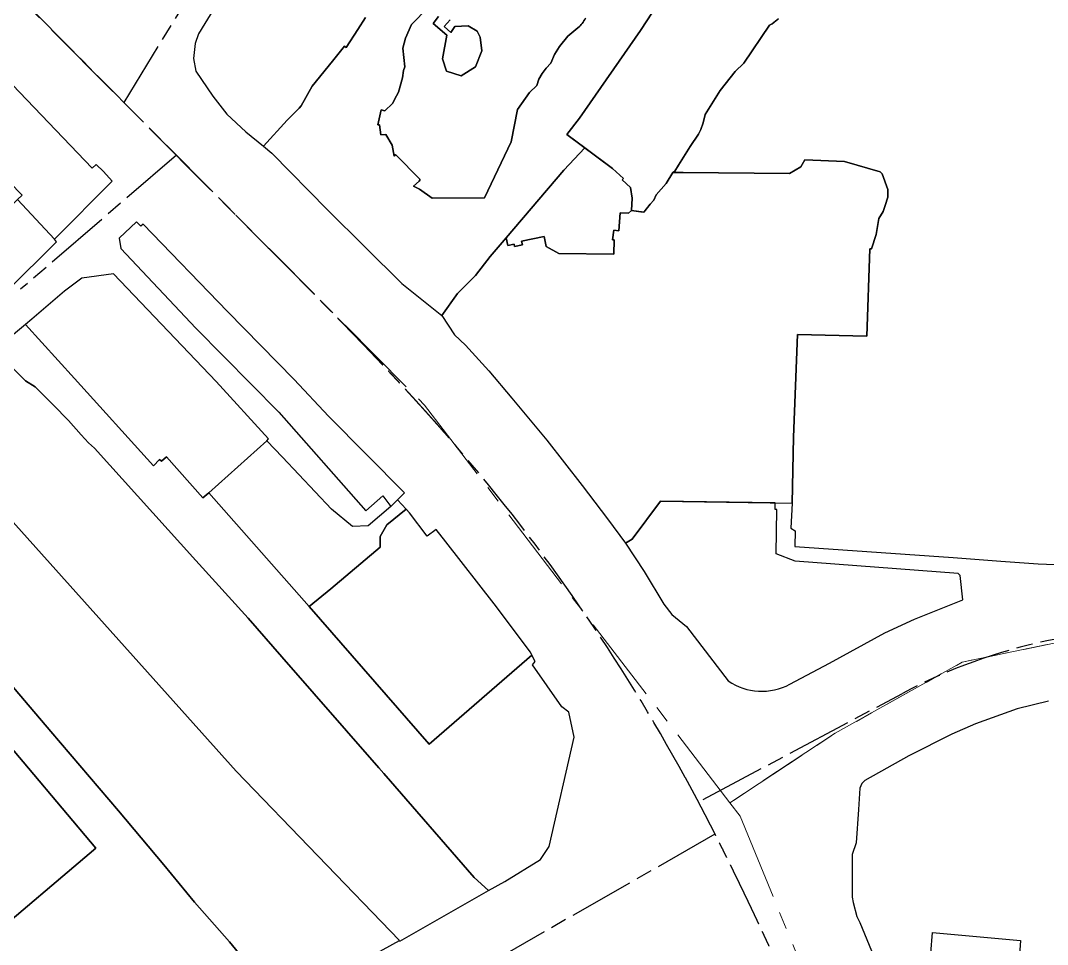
# Model space of a CAD drawing. Header units: millimetres. Extents: x 125232 to 134072, y 142885 to 152835.
# Drawn here: x 127612.3 to 127988.4, y 146725.4 to 147063.9 of the extents above; entities that cross this region are included whole.
import ezdxf

# ---------------------------------------------------------------- set-up
doc = ezdxf.new("R2010")
doc.units = ezdxf.units.MM
doc.linetypes.add('ACAD_ISO08W100', pattern=[36, 24, -3, 6, -3])
doc.linetypes.add('CENTER', pattern=[50.8, 31.75, -6.35, 6.35, -6.35])
for name, color, linetype in [('commerce', 10, 'Continuous'), ('commerce and residence', 32, 'Continuous'), ('green & plaza', 80, 'Continuous'), ('research & university', 30, 'Continuous'), ('residence', 2, 'Continuous'), ('residence-bad', 41, 'Continuous'), ('villadom', 51, 'Continuous'), ('water', 4, 'Continuous'), ('老城北中心线', 7, 'ACAD_ISO08W100')]:
    doc.layers.add(name, color=color, linetype=linetype)
doc.layers.add('historical site', color=232, linetype='Continuous', lineweight=0)
doc.layers.add('super block', color=6, linetype='CENTER', lineweight=0)

msp = doc.modelspace()

# ---------------------------------------------------------------- linework, layer by layer
at = {"layer": 'commerce'}
msp.add_lwpolyline([(127596.09, 146812.59), (127587.08, 146822.24), (127586.53, 146822.84), (127576.51, 146815.45), (127575.18, 146816.45), (127537.7, 146788.84), (127598.67, 146725.74), (127639.94, 146760.68), (127615.24, 146789.98)], close=True, dxfattribs=at)
at = {"layer": 'commerce and residence'}
for points in [[(127606.73, 147043.19), (127589.55, 147025.71), (127589.71, 147023.55), (127612.87, 146999.88), (127611.24, 146998.31), (127624.8, 146983.83), (127645.84, 147005.01), (127642.71, 147008.54), (127639.99, 147011.16), (127638.58, 147009.85)], [(127688.16, 146957.3), (127657.19, 146989.29), (127656.37, 146988.55), (127654.78, 146990.18), (127648.43, 146984.14), (127649.03, 146980.38), (127676.54, 146951.22), (127706.95, 146920.44), (127738.72, 146884.31), (127744.96, 146889.71), (127747.95, 146885.89), (127752.88, 146890.82), (127725.09, 146919), (127712.51, 146932.41)]]:
    msp.add_lwpolyline(points, close=True, dxfattribs=at)
at = {"layer": 'green & plaza'}
for points in [[(127738.7, 147064.97), (127735.82, 147060.56), (127731.54, 147054), (127730.96, 147054.47), (127726.52, 147048.95), (127719.16, 147039.8), (127715.03, 147032.68), (127714.37, 147031.78), (127709.96, 147027.38), (127701.3, 147017.86), (127704.36, 147015.27), (127724.7, 146994.56), (127738.55, 146980.89), (127751.93, 146967.53), (127766.54, 146955.82), (127772.3, 146963.86), (127778.88, 146970.45), (127784.33, 146977.47), (127790.15, 146984.3), (127811.32, 147009.1), (127818.98, 147017.21), (127812.42, 147022.15), (127817.01, 147028.09), (127839.33, 147060.24), (127845.78, 147070.1)], [(127765.4, 147065.34), (127763.37, 147062.84), (127768.37, 147058.5), (127766.83, 147049.87), (127768.35, 147045.36), (127773.7, 147043.65), (127778.94, 147046.97), (127781.29, 147052.73), (127780.69, 147057.82), (127779.51, 147060.01), (127776.29, 147061.89), (127771.34, 147061.65), (127769.87, 147059.53), (127767.49, 147061.7), (127769.63, 147064.14)], [(127610.28, 146935.76), (127614.09, 146931.88), (127617.69, 146929.72), (127624.31, 146923.09), (127629.87, 146917.34), (127634.5, 146912.09), (127637.23, 146909.18), (127639.35, 146907.22), (127676.49, 146866.05), (127695.67, 146844.92), (127707.95, 146830.74), (127743.51, 146790.14), (127745.3, 146788.08), (127778.39, 146750), (127783.68, 146745.16), (127789.65, 146748.48), (127802.72, 146756.48), (127805.96, 146761.24), (127815.02, 146801.39), (127813.14, 146810.51), (127810.55, 146812.41), (127799.75, 146827.86), (127800.73, 146829.04), (127799.61, 146831.33), (127761.95, 146798.83), (127718.04, 146849.18), (127681.23, 146890.83), (127679.13, 146888.98), (127665.71, 146904), (127663.91, 146902.51), (127663.21, 146903.03), (127661.02, 146900.76), (127632.03, 146932.71), (127614.14, 146952.58), (127603.73, 146943.96)], [(127988.72, 146814.5), (127977.29, 146811.72), (127962.01, 146806.25), (127953.32, 146802.41), (127937.64, 146794.48), (127921.51, 146785.45), (127920.38, 146784.42), (127919.7, 146782.67), (127919.18, 146774.87), (127918.34, 146762.67), (127916.83, 146758.31), (127916.92, 146742.74), (127917.23, 146740.81), (127918.58, 146735.6), (127919.64, 146733.51), (127937.85, 146689.23)], [(127945.02, 146714.66), (127946.33, 146729.85), (127978.55, 146726.9), (127975.58, 146685.11)]]:
    msp.add_lwpolyline(points, dxfattribs=at)
msp.add_lwpolyline([(127819.17, 147064.71, -0.102726), (127816.43, 147061.23), (127812.75, 147058.13), (127809.68, 147054.42), (127807.9, 147051.42), (127806.53, 147048.22), (127804.78, 147046.48), (127803.31, 147044.5), (127802.16, 147042.35), (127801.33, 147040.06), (127798.68, 147037.49), (127794.33, 147031.32), (127791.95, 147019.43), (127782.21, 146998.92), (127763.07, 146998.78), (127758.46, 147002.1), (127756.17, 147003.18), (127758.32, 147005.07), (127758.64, 147005.59), (127749.68, 147014.75), (127749.09, 147014.16), (127748.41, 147018.25), (127746.15, 147022.12), (127744.22, 147022.05), (127743.76, 147025.64), (127743.11, 147025.68), (127744.38, 147031.19), (127745.7, 147030.85), (127748.55, 147033.45), (127750, 147036.29), (127750.67, 147037.61), (127752.14, 147042.91), (127752.62, 147045.52), (127753.03, 147046.87), (127752.27, 147053.78), (127753.26, 147057.37), (127755.43, 147062.42), (127761.54, 147068.62)], format="xyb", dxfattribs=at)
for points in [[(127956.43, 146860.63), (127955.67, 146861.25), (127896.05, 146865.85), (127889.07, 146868.56), (127889.22, 146884.74), (127888.63, 146884.74), (127888.7, 146887.15), (127846.71, 146887.84), (127836.34, 146873.87), (127833.84, 146872.39), (127840.68, 146862.04), (127847.86, 146850.08), (127850.8, 146846.25), (127856.18, 146841.87), (127871.48, 146821.94, 0.278303), (127894.08, 146820.74), (127908.61, 146828.49), (127928.83, 146839.53), (127939.74, 146844.57), (127957.35, 146851.64)], [(127676.05, 146740.96), (127664.82, 146754.64), (127648.16, 146774.42), (127623.41, 146803.46), (127604.04, 146826.19), (127598.8, 146831.89), (127586.53, 146822.84), (127587.08, 146822.24), (127596.09, 146812.59), (127615.24, 146789.98), (127639.94, 146760.68), (127598.67, 146725.74), (127643.05, 146679.81, 0.339253), (127661.1, 146677.11), (127706.16, 146702.07), (127699.26, 146713.62), (127688.81, 146726.37)]]:
    msp.add_lwpolyline(points, format="xyb", close=True, dxfattribs=at)
at = {"layer": 'historical site'}
msp.add_lwpolyline([(127978.55, 146726.9), (127946.33, 146729.85), (127945.02, 146714.66), (127942.98, 146691.34), (127943.97, 146691.25), (127943.71, 146687.97), (127975.58, 146685.11)], close=True, dxfattribs=at)
at = {"layer": 'research & university'}
msp.add_lwpolyline([(127889.92, 147064.52), (127887.62, 147062.67), (127886.6, 147062.21), (127877.14, 147048.28), (127873.97, 147045.23), (127868.51, 147038.28), (127863.04, 147029.46), (127862.28, 147026.37), (127861.41, 147024), (127860.6, 147022.23), (127857.56, 147017.69), (127853.21, 147010.95), (127851.9, 147008.66), (127851.18, 147008.19), (127851.17, 147008.17), (127855.01, 147008.22), (127893.89, 147007.83), (127898.01, 147010.3), (127899.54, 147012.85), (127914.1, 147012.26), (127927.13, 147008.4), (127927.9, 147007.77), (127929.89, 147002), (127929.92, 146999.18), (127928.98, 146996.13), (127928.16, 146993.96), (127926.62, 146991.31), (127925.65, 146985.53), (127923.95, 146980.25), (127923.28, 146980.27), (127922.25, 146948.27), (127896.81, 146948.92), (127895.37, 146911.29), (127894.9, 146887.05), (127894.43, 146877.92), (127896.01, 146876.95), (127895.93, 146871.19), (127953.89, 146867.16), (127971.26, 146865.88), (127984.94, 146864.82), (128000, 146864.29)], dxfattribs=at)
at = {"layer": 'residence'}
msp.add_lwpolyline([(127739.51, 147160.25), (127677.54, 147059.03), (127676.21, 147055.43), (127675.68, 147049.96), (127676.46, 147045.27), (127682.77, 147036.15), (127687.89, 147029.57), (127694.83, 147023.13), (127701.3, 147017.86), (127709.96, 147027.38), (127714.37, 147031.78), (127715.03, 147032.68), (127719.16, 147039.8), (127726.52, 147048.95), (127730.96, 147054.47), (127731.54, 147054), (127735.82, 147060.56), (127738.7, 147064.97)], dxfattribs=at)
for points in [[(127896.81, 146948.92), (127922.25, 146948.27), (127923.28, 146980.27), (127923.95, 146980.25), (127925.65, 146985.53), (127926.62, 146991.31), (127928.16, 146993.96), (127928.98, 146996.13), (127929.92, 146999.18), (127929.89, 147002), (127927.9, 147007.77), (127927.13, 147008.4), (127914.1, 147012.26), (127899.54, 147012.85), (127898.01, 147010.3), (127893.89, 147007.83), (127855.01, 147008.22), (127851.17, 147008.17), (127848.77, 147004.23), (127845.05, 147000), (127844.18, 146998.13), (127842.93, 146996.6), (127842.93, 146996.6), (127840.52, 146993.65), (127836.04, 146994.32), (127834.9, 146993.26), (127831.91, 146993.47), (127831.39, 146986.83), (127829.59, 146987.04), (127829.08, 146983.56), (127829.71, 146983.5), (127829.55, 146978.29), (127809.5, 146978.51), (127804.79, 146981.04), (127804.03, 146984.72), (127795.81, 146983.04), (127796.09, 146981.65), (127793.27, 146981.1), (127793.1, 146981.94), (127790.81, 146981.47), (127790.15, 146984.3), (127784.33, 146977.47), (127778.88, 146970.45), (127772.3, 146963.86), (127766.54, 146955.82), (127771.26, 146948.78), (127775.21, 146944.92), (127783.76, 146935.52), (127792.27, 146925.49), (127805.06, 146910.11), (127818.03, 146893.51), (127827.21, 146881.33), (127833.84, 146872.39), (127836.34, 146873.87), (127846.71, 146887.84), (127894.9, 146887.05), (127895.37, 146911.29)], [(127625.52, 146982.83), (127624.8, 146983.83), (127611.24, 146998.31), (127607.09, 146994.31), (127595.63, 146982.21), (127590.61, 146987.22), (127587.85, 146986.78), (127578.88, 146982.63), (127602.32, 146960.21), (127607.36, 146964.83)], [(127646.34, 146971.08), (127634.74, 146969.49), (127628.4, 146964.73), (127616.43, 146954.48), (127614.14, 146952.58), (127632.03, 146932.71), (127661.02, 146900.76), (127663.21, 146903.03), (127663.91, 146902.51), (127665.71, 146904), (127679.13, 146888.98), (127681.23, 146890.83), (127702.47, 146909.91), (127703.09, 146910.65), (127683.94, 146931.67)], [(127726.23, 146884.9), (127708.27, 146903.91), (127702.47, 146909.91), (127681.23, 146890.83), (127718.04, 146849.18), (127725.98, 146855.73), (127743.98, 146870.99), (127744.06, 146874.88), (127746.49, 146879.17), (127753.52, 146884.85), (127750.35, 146888.29), (127747.95, 146885.89), (127739.62, 146878.73), (127733.83, 146878.55)], [(127785.77, 146850.22), (127768.09, 146872.93), (127764.55, 146877.43), (127761.27, 146875.02), (127754.76, 146883.51), (127753.52, 146884.85), (127746.49, 146879.17), (127744.06, 146874.88), (127743.98, 146870.99), (127725.98, 146855.73), (127718.04, 146849.18), (127761.95, 146798.83), (127799.61, 146831.33), (127799.03, 146832.51)]]:
    msp.add_lwpolyline(points, close=True, dxfattribs=at)
at = {"layer": 'residence-bad'}
msp.add_lwpolyline([(127836.04, 146994.32), (127836.31, 146998.85), (127835.71, 147002.67), (127832.65, 147005.51), (127833.09, 147005.95), (127829.08, 147009.62), (127818.98, 147017.21), (127811.32, 147009.1), (127790.15, 146984.3), (127790.81, 146981.47), (127793.1, 146981.94), (127793.27, 146981.1), (127796.09, 146981.65), (127795.81, 146983.04), (127804.03, 146984.72), (127804.79, 146981.04), (127809.5, 146978.51), (127829.55, 146978.29), (127829.71, 146983.5), (127829.08, 146983.56), (127829.59, 146987.04), (127831.39, 146986.83), (127831.91, 146993.47), (127834.9, 146993.26)], close=True, dxfattribs=at)
at = {"layer": 'super block'}
for points in [[(127301.57, 147384.77), (127760.2, 146923.03), (127872.08, 146777.32), (127910.69, 146802.81), (127957.2, 146828.85), (128010.79, 146839.94), (128163.66, 146831.45), (128417.03, 146810.94), (128838.24, 146776.83)], [(128731.66, 146392.27), (128828.24, 146736.39), (128838.24, 146776.83), (128417.03, 146810.94), (128163.66, 146831.45), (128010.79, 146839.94), (127957.2, 146828.85), (127910.69, 146802.81), (127872.08, 146777.32), (127875.85, 146772.41), (127992.97, 146486.3)]]:
    msp.add_lwpolyline(points, dxfattribs=at)
at = {"layer": 'villadom'}
msp.add_lwpolyline([(127845.78, 147070.1), (127839.33, 147060.24), (127817.01, 147028.09), (127812.42, 147022.15), (127829.08, 147009.62), (127833.09, 147005.95), (127832.65, 147005.51), (127835.71, 147002.67), (127836.31, 146998.85), (127836.04, 146994.32), (127840.31, 146993.68), (127840.65, 146993.8), (127842.93, 146996.6), (127842.93, 146996.6), (127844.18, 146998.13), (127845.05, 147000), (127848.77, 147004.23), (127851.17, 147008.17), (127851.18, 147008.19), (127851.9, 147008.66), (127853.21, 147010.95), (127857.56, 147017.69), (127860.6, 147022.23), (127861.41, 147024), (127862.28, 147026.37), (127863.04, 147029.46), (127868.51, 147038.28), (127873.97, 147045.23), (127877.14, 147048.28), (127886.6, 147062.21), (127887.62, 147062.67), (127889.67, 147064.32)], dxfattribs=at)
at = {"layer": 'water'}
msp.add_lwpolyline([(127761.54, 147068.62), (127755.43, 147062.42), (127753.26, 147057.37), (127752.27, 147053.78), (127753.03, 147046.87), (127752.62, 147045.52), (127752.14, 147042.91), (127750.67, 147037.61), (127750, 147036.29), (127748.55, 147033.45), (127745.7, 147030.85), (127744.38, 147031.19), (127743.11, 147025.68), (127743.76, 147025.64), (127744.22, 147022.05), (127746.15, 147022.12), (127748.41, 147018.25), (127749.09, 147014.16), (127749.68, 147014.75), (127758.64, 147005.59), (127758.32, 147005.07), (127756.17, 147003.18), (127758.46, 147002.1), (127763.07, 146998.78), (127782.21, 146998.92), (127791.95, 147019.43), (127794.33, 147031.32), (127798.68, 147037.49), (127801.33, 147040.06), (127802.16, 147042.35), (127803.31, 147044.5), (127804.78, 147046.48), (127806.53, 147048.22), (127807.9, 147051.42), (127809.68, 147054.42), (127812.75, 147058.13), (127816.43, 147061.23, 0.102726), (127819.17, 147064.71, 0.08299)], format="xyb", dxfattribs=at)
msp.add_lwpolyline([(127769.63, 147064.14), (127767.49, 147061.7), (127769.87, 147059.53), (127771.34, 147061.65), (127776.29, 147061.89), (127779.51, 147060.01), (127780.69, 147057.82), (127781.29, 147052.73), (127778.94, 147046.97), (127773.7, 147043.65), (127768.35, 147045.36), (127766.83, 147049.87), (127768.37, 147058.5), (127763.37, 147062.84), (127765.4, 147065.34)], dxfattribs=at)
for points in [[(127676.49, 146866.05), (127639.35, 146907.22), (127637.23, 146909.18), (127634.5, 146912.09), (127629.87, 146917.34), (127624.31, 146923.09), (127617.69, 146929.72), (127614.09, 146931.88), (127610.28, 146935.76), (127606.94, 146939.46), (127604.62, 146942.72), (127603.73, 146943.96), (127572.65, 146917.43), (127594.72, 146896.61), (127691.29, 146788.89), (127751.05, 146726.92), (127751.27, 146726.56), (127783.68, 146745.16), (127778.39, 146750), (127745.3, 146788.08), (127743.51, 146790.14), (127707.95, 146830.74), (127695.67, 146844.92)], [(127691.29, 146788.89), (127594.72, 146896.61), (127570.83, 146919.15), (127539.85, 146892.49), (127559.88, 146873.33), (127585.55, 146846.29), (127604.04, 146826.19), (127623.41, 146803.46), (127648.16, 146774.42), (127664.82, 146754.64), (127676.05, 146740.96), (127688.81, 146726.37), (127699.26, 146713.62), (127706.16, 146702.07), (127751.05, 146726.92)]]:
    msp.add_lwpolyline(points, close=True, dxfattribs=at)
at = {"layer": '老城北中心线', "linetype": 'ACAD_ISO08W100', "lineweight": 25}
for p, q in [((127158.58, 147529.18), (127703.05, 146980.63)), ((127650.21, 147033.87), (127734.71, 147171.93)), ((127669.4, 147014.53), (127612.35, 146965.43)), ((127862.36, 146778.52), (127935.28, 146817.39))]:
    msp.add_line(p, q, dxfattribs=at)
at = {"layer": '老城北中心线', "linetype": 'ACAD_ISO08W100', "lineweight": 25, "flags": 128}
for points in [[(127703.05, 146980.63), (127703.44, 146980.24, 0.000002), (127703.83, 146979.85, 0.000003), (127704.23, 146979.45, 0.000004), (127704.62, 146979.06, 0.000005), (127705.01, 146978.66, 0.000006), (127705.4, 146978.27, 0.000007), (127705.79, 146977.87, 0.000008), (127706.18, 146977.48, 0.000009), (127706.57, 146977.09, 0.00001), (127706.96, 146976.69, 0.000012), (127707.36, 146976.3, 0.000013), (127707.75, 146975.9, 0.000014), (127708.14, 146975.51, 0.000015), (127708.53, 146975.11, 0.000016), (127708.92, 146974.72, 0.000017), (127709.31, 146974.32, 0.000018), (127709.7, 146973.93, 0.000019), (127710.09, 146973.54, 0.00002), (127710.49, 146973.14, 0.000021), (127710.88, 146972.75, 0.000023), (127711.27, 146972.35, 0.000024), (127711.66, 146971.96, 0.000025), (127712.05, 146971.56, 0.000026), (127712.44, 146971.17, 0.000027), (127712.83, 146970.77, 0.000028), (127713.22, 146970.38, 0.000029), (127713.61, 146969.98, 0.00003), (127714, 146969.59, 0.000031), (127714.39, 146969.19, 0.000033), (127714.78, 146968.8, 0.000034), (127715.17, 146968.4, 0.000035), (127715.57, 146968.01, 0.000036), (127715.96, 146967.61, 0.000037), (127716.35, 146967.22, 0.000038), (127716.74, 146966.82, 0.000039), (127717.13, 146966.43, 0.00004), (127717.52, 146966.03, 0.000041), (127717.91, 146965.64, 0.000042), (127718.3, 146965.24, 0.000044), (127718.69, 146964.84, 0.000045), (127719.08, 146964.45, 0.000046), (127719.47, 146964.05, 0.000047), (127719.86, 146963.66, 0.000048), (127720.25, 146963.26, 0.000049), (127720.64, 146962.87, 0.00005), (127721.03, 146962.47, 0.000051), (127721.42, 146962.07, 0.000052), (127721.8, 146961.68, 0.000053), (127722.19, 146961.28, 0.000055), (127722.58, 146960.88, 0.000056), (127722.97, 146960.49, 0.000057), (127723.36, 146960.09, 0.000058), (127723.75, 146959.69, 0.000059), (127724.14, 146959.3, 0.00006), (127724.53, 146958.9, 0.000061), (127724.92, 146958.5, 0.000062), (127725.31, 146958.11, 0.000063), (127725.69, 146957.71, 0.000064), (127726.08, 146957.31, 0.000066), (127726.47, 146956.92, 0.000067), (127726.86, 146956.52, 0.000068), (127727.25, 146956.12, 0.000069), (127727.63, 146955.72, 0.00007), (127728.02, 146955.32, 0.000071), (127728.41, 146954.93, 0.000072), (127728.8, 146954.53, 0.000073), (127729.19, 146954.13, 0.000074), (127729.57, 146953.73, 0.000076), (127729.96, 146953.33, 0.000077), (127730.35, 146952.94, 0.000078), (127730.73, 146952.54, 0.000079), (127731.12, 146952.14, 0.00008), (127731.51, 146951.74, 0.000081), (127731.89, 146951.34, 0.000082), (127732.28, 146950.94, 0.000083), (127732.67, 146950.54, 0.000084), (127733.05, 146950.14, 0.000085), (127733.44, 146949.74, 0.000087), (127733.83, 146949.34, 0.000088), (127734.21, 146948.94, 0.000089), (127734.6, 146948.54, 0.00009), (127734.98, 146948.14, 0.000091), (127735.37, 146947.74, 0.000092), (127735.75, 146947.34, 0.000093), (127736.14, 146946.94, 0.000094), (127736.52, 146946.54, 0.000095), (127736.91, 146946.14, 0.000096), (127737.29, 146945.74, 0.000098), (127737.68, 146945.34, 0.000099), (127738.06, 146944.94, 0.0001), (127738.45, 146944.54, 0.000101), (127738.83, 146944.14, 0.000102), (127739.21, 146943.74, 0.000103), (127739.6, 146943.33, 0.000104), (127739.98, 146942.93, 0.000105), (127740.36, 146942.53, 0.000106), (127740.75, 146942.13, 0.000107), (127741.13, 146941.72, 0.000109), (127741.51, 146941.32, 0.00011), (127741.9, 146940.92, 0.000111), (127742.28, 146940.52, 0.000112), (127742.66, 146940.11, 0.000113), (127743.04, 146939.71, 0.000114), (127743.43, 146939.31, 0.000115), (127743.81, 146938.9, 0.000116), (127744.19, 146938.5, 0.000117), (127744.57, 146938.1, 0.000118), (127744.95, 146937.69, 0.00012), (127745.33, 146937.29, 0.000121), (127745.71, 146936.88, 0.000122), (127746.09, 146936.48, 0.000123), (127746.47, 146936.07, 0.000124), (127746.85, 146935.67, 0.000125), (127747.23, 146935.26, 0.000126), (127747.61, 146934.86, 0.000127), (127747.99, 146934.45, 0.000128), (127748.37, 146934.05, 0.00013), (127748.75, 146933.64, 0.000131), (127749.13, 146933.23, 0.000132), (127749.51, 146932.83, 0.000133), (127749.89, 146932.42, 0.000134), (127750.27, 146932.01, 0.000135), (127750.65, 146931.61, 0.000136), (127751.02, 146931.2, 0.000137), (127751.4, 146930.79, 0.000138), (127751.78, 146930.38, 0.000139), (127752.16, 146929.98, 0.000141), (127752.53, 146929.57, 0.000142), (127752.91, 146929.16, 0.000143), (127753.29, 146928.75, 0.000144), (127753.66, 146928.34, 0.000145), (127754.04, 146927.93, 0.000146), (127754.41, 146927.52, 0.000147), (127754.79, 146927.12, 0.000148), (127755.16, 146926.71, 0.000149), (127755.54, 146926.3, 0.00015), (127755.91, 146925.89, 0.000152), (127756.29, 146925.48, 0.000153), (127756.66, 146925.07, 0.000154), (127757.04, 146924.65, 0.000155), (127757.41, 146924.24, 0.000156), (127757.79, 146923.83, 0.000157), (127758.16, 146923.42, 0.000158), (127758.53, 146923.01, 0.000159), (127758.9, 146922.6, 0.00016), (127759.28, 146922.19, 0.000161), (127759.65, 146921.77, 0.000163), (127760.02, 146921.36, 0.000164), (127760.39, 146920.95, 0.000165), (127760.76, 146920.53, 0.000166), (127761.14, 146920.12, 0.000167), (127761.51, 146919.71, 0.000168), (127761.88, 146919.29, 0.000169), (127762.25, 146918.88, 0.00017), (127762.62, 146918.47, 0.000171), (127762.99, 146918.05, 0.000173), (127763.36, 146917.64, 0.000174), (127763.73, 146917.22, 0.000175), (127764.1, 146916.81, 0.000176), (127764.46, 146916.39, 0.000177), (127764.83, 146915.97, 0.000178), (127765.2, 146915.56, 0.000179), (127765.57, 146915.14, 0.00018), (127765.94, 146914.72, 0.000181), (127766.3, 146914.31, 0.000182), (127766.67, 146913.89, 0.000184), (127767.04, 146913.47, 0.000185), (127767.4, 146913.06, 0.000186), (127767.77, 146912.64, 0.000187), (127768.13, 146912.22, 0.000188), (127768.5, 146911.8, 0.000189), (127768.86, 146911.38, 0.00019), (127769.23, 146910.96, 0.000191), (127769.59, 146910.54, 0.000192), (127769.96, 146910.12, 0.000193), (127770.32, 146909.7, 0.000195), (127770.68, 146909.28, 0.000196), (127771.05, 146908.86, 0.000197), (127771.41, 146908.44, 0.000198), (127771.77, 146908.02)], [(127703.05, 146980.63), (127703.44, 146980.24, 0.000002), (127703.83, 146979.85, 0.000003), (127704.23, 146979.45, 0.000004), (127704.62, 146979.06, 0.000005), (127705.01, 146978.66, 0.000006), (127705.4, 146978.27, 0.000007), (127705.79, 146977.87, 0.000008), (127706.18, 146977.48, 0.000009), (127706.57, 146977.09, 0.00001), (127706.96, 146976.69, 0.000012), (127707.36, 146976.3, 0.000013), (127707.75, 146975.9, 0.000014), (127708.14, 146975.51, 0.000015), (127708.53, 146975.11, 0.000016), (127708.92, 146974.72, 0.000017), (127709.31, 146974.32, 0.000018), (127709.7, 146973.93, 0.000019), (127710.09, 146973.54, 0.00002), (127710.49, 146973.14, 0.000021), (127710.88, 146972.75, 0.000023), (127711.27, 146972.35, 0.000024), (127711.66, 146971.96, 0.000025), (127712.05, 146971.56, 0.000026), (127712.44, 146971.17, 0.000027), (127712.83, 146970.77, 0.000028), (127713.22, 146970.38, 0.000029), (127713.61, 146969.98, 0.00003), (127714, 146969.59, 0.000031), (127714.39, 146969.19, 0.000033), (127714.78, 146968.8, 0.000034), (127715.17, 146968.4, 0.000035), (127715.57, 146968.01, 0.000036), (127715.96, 146967.61, 0.000037), (127716.35, 146967.22, 0.000038), (127716.74, 146966.82, 0.000039), (127717.13, 146966.43, 0.00004), (127717.52, 146966.03, 0.000041), (127717.91, 146965.64, 0.000042), (127718.3, 146965.24, 0.000044), (127718.69, 146964.84, 0.000045), (127719.08, 146964.45, 0.000046), (127719.47, 146964.05, 0.000047), (127719.86, 146963.66, 0.000048), (127720.25, 146963.26, 0.000049), (127720.64, 146962.87, 0.00005), (127721.03, 146962.47, 0.000051), (127721.42, 146962.07, 0.000052), (127721.8, 146961.68, 0.000053), (127722.19, 146961.28, 0.000055), (127722.58, 146960.88, 0.000056), (127722.97, 146960.49, 0.000057), (127723.36, 146960.09, 0.000058), (127723.75, 146959.69, 0.000059), (127724.14, 146959.3, 0.00006), (127724.53, 146958.9, 0.000061), (127724.92, 146958.5, 0.000062), (127725.31, 146958.11, 0.000063), (127725.69, 146957.71, 0.000064), (127726.08, 146957.31, 0.000066), (127726.47, 146956.92, 0.000067), (127726.86, 146956.52, 0.000068), (127727.25, 146956.12, 0.000069), (127727.63, 146955.72, 0.00007), (127728.02, 146955.32, 0.000071), (127728.41, 146954.93, 0.000072), (127728.8, 146954.53, 0.000073), (127729.19, 146954.13, 0.000074), (127729.57, 146953.73, 0.000076), (127729.96, 146953.33, 0.000077), (127730.35, 146952.94, 0.000078), (127730.73, 146952.54, 0.000079), (127731.12, 146952.14, 0.00008), (127731.51, 146951.74, 0.000081), (127731.89, 146951.34, 0.000082), (127732.28, 146950.94, 0.000083), (127732.67, 146950.54, 0.000084), (127733.05, 146950.14, 0.000085), (127733.44, 146949.74, 0.000087), (127733.83, 146949.34, 0.000088), (127734.21, 146948.94, 0.000089), (127734.6, 146948.54, 0.00009), (127734.98, 146948.14, 0.000091), (127735.37, 146947.74, 0.000092), (127735.75, 146947.34, 0.000093), (127736.14, 146946.94, 0.000094), (127736.52, 146946.54, 0.000095), (127736.91, 146946.14, 0.000096), (127737.29, 146945.74, 0.000098), (127737.68, 146945.34, 0.000099), (127738.06, 146944.94, 0.0001), (127738.45, 146944.54, 0.000101), (127738.83, 146944.14, 0.000102), (127739.21, 146943.74, 0.000103), (127739.6, 146943.33, 0.000104), (127739.98, 146942.93, 0.000105), (127740.36, 146942.53, 0.000106), (127740.75, 146942.13, 0.000107), (127741.13, 146941.72, 0.000109), (127741.51, 146941.32, 0.00011), (127741.9, 146940.92, 0.000111), (127742.28, 146940.52, 0.000112), (127742.66, 146940.11, 0.000113), (127743.04, 146939.71, 0.000114), (127743.43, 146939.31, 0.000115), (127743.81, 146938.9, 0.000116), (127744.19, 146938.5, 0.000117), (127744.57, 146938.1, 0.000118), (127744.95, 146937.69, 0.00012), (127745.33, 146937.29, 0.000121), (127745.71, 146936.88, 0.000122), (127746.09, 146936.48, 0.000123), (127746.47, 146936.07, 0.000124), (127746.85, 146935.67, 0.000125), (127747.23, 146935.26, 0.000126), (127747.61, 146934.86, 0.000127), (127747.99, 146934.45, 0.000128), (127748.37, 146934.05, 0.00013), (127748.75, 146933.64, 0.000131), (127749.13, 146933.23, 0.000132), (127749.51, 146932.83, 0.000133), (127749.89, 146932.42, 0.000134), (127750.27, 146932.01, 0.000135), (127750.65, 146931.61, 0.000136), (127751.02, 146931.2, 0.000137), (127751.4, 146930.79, 0.000138), (127751.78, 146930.38, 0.000139), (127752.16, 146929.98, 0.000141), (127752.53, 146929.57, 0.000142), (127752.91, 146929.16, 0.000143), (127753.29, 146928.75, 0.000144), (127753.66, 146928.34, 0.000145), (127754.04, 146927.93, 0.000146), (127754.41, 146927.52, 0.000147), (127754.79, 146927.12, 0.000148), (127755.16, 146926.71, 0.000149), (127755.54, 146926.3, 0.00015), (127755.91, 146925.89, 0.000152), (127756.29, 146925.48, 0.000153), (127756.66, 146925.07, 0.000154), (127757.04, 146924.65, 0.000155), (127757.41, 146924.24, 0.000156), (127757.79, 146923.83, 0.000157), (127758.16, 146923.42, 0.000158), (127758.53, 146923.01, 0.000159), (127758.9, 146922.6, 0.00016), (127759.28, 146922.19, 0.000161), (127759.65, 146921.77, 0.000163), (127760.02, 146921.36, 0.000164), (127760.39, 146920.95, 0.000165), (127760.76, 146920.53, 0.000166), (127761.14, 146920.12, 0.000167), (127761.51, 146919.71, 0.000168), (127761.88, 146919.29, 0.000169), (127762.25, 146918.88, 0.00017), (127762.62, 146918.47, 0.000171), (127762.99, 146918.05, 0.000173), (127763.36, 146917.64, 0.000174), (127763.73, 146917.22, 0.000175), (127764.1, 146916.81, 0.000176), (127764.46, 146916.39, 0.000177), (127764.83, 146915.97, 0.000178), (127765.2, 146915.56, 0.000179), (127765.57, 146915.14, 0.00018), (127765.94, 146914.72, 0.000181), (127766.3, 146914.31, 0.000182), (127766.67, 146913.89, 0.000184), (127767.04, 146913.47, 0.000185), (127767.4, 146913.06, 0.000186), (127767.77, 146912.64, 0.000187), (127768.13, 146912.22, 0.000188), (127768.5, 146911.8, 0.000189), (127768.86, 146911.38, 0.00019), (127769.23, 146910.96, 0.000191), (127769.59, 146910.54, 0.000192), (127769.96, 146910.12, 0.000193), (127770.32, 146909.7, 0.000195), (127770.68, 146909.28, 0.000196), (127771.05, 146908.86, 0.000197), (127771.41, 146908.44, 0.000198), (127771.77, 146908.02, 0.000198)], [(127855.69, 146786.56, 0.000198), (127855.96, 146786.07, 0.000197), (127856.22, 146785.59, 0.000196), (127856.49, 146785.1, 0.000195), (127856.75, 146784.61, 0.000193), (127857.02, 146784.12, 0.000192), (127857.28, 146783.63, 0.000191), (127857.54, 146783.14, 0.00019), (127857.81, 146782.65, 0.000189), (127858.07, 146782.16, 0.000188), (127858.33, 146781.67, 0.000187), (127858.59, 146781.18, 0.000186), (127858.85, 146780.69, 0.000185), (127859.12, 146780.2, 0.000184), (127859.38, 146779.71, 0.000182), (127859.64, 146779.22, 0.000181), (127859.9, 146778.73, 0.00018), (127860.16, 146778.24, 0.000179), (127860.42, 146777.75, 0.000178), (127860.67, 146777.26, 0.000177), (127860.93, 146776.76, 0.000176), (127861.19, 146776.27, 0.000175), (127861.45, 146775.78, 0.000174), (127861.71, 146775.29, 0.000173), (127861.96, 146774.8, 0.000171), (127862.22, 146774.3, 0.00017), (127862.48, 146773.81, 0.000169), (127862.73, 146773.32, 0.000168), (127862.99, 146772.82, 0.000167), (127863.25, 146772.33, 0.000166), (127863.5, 146771.84, 0.000165), (127863.76, 146771.34, 0.000164), (127864.01, 146770.85, 0.000163), (127864.27, 146770.36, 0.000161), (127864.52, 146769.86, 0.00016), (127864.77, 146769.37, 0.000159), (127865.03, 146768.87, 0.000158), (127865.28, 146768.38, 0.000157), (127865.53, 146767.88, 0.000156), (127865.78, 146767.39, 0.000155), (127866.04, 146766.89, 0.000154), (127866.29, 146766.4, 0.000153), (127866.54, 146765.9, 0.000152), (127866.79, 146765.41, 0.00015), (127867.04, 146764.91, 0.000149), (127867.29, 146764.42, 0.000148), (127867.54, 146763.92, 0.000147), (127867.79, 146763.43, 0.000146), (127868.04, 146762.93, 0.000145), (127868.29, 146762.43, 0.000144), (127868.54, 146761.94, 0.000143), (127868.79, 146761.44, 0.000142), (127869.04, 146760.94, 0.000141), (127869.29, 146760.45, 0.000139), (127869.54, 146759.95, 0.000138), (127869.78, 146759.45, 0.000137), (127870.03, 146758.95, 0.000136), (127870.28, 146758.46, 0.000135), (127870.52, 146757.96, 0.000134), (127870.77, 146757.46, 0.000133), (127871.02, 146756.96, 0.000132), (127871.26, 146756.46, 0.000131), (127871.51, 146755.97, 0.00013), (127871.76, 146755.47, 0.000128), (127872, 146754.97, 0.000127), (127872.25, 146754.47, 0.000126), (127872.49, 146753.97, 0.000125), (127872.74, 146753.47, 0.000124), (127872.98, 146752.97, 0.000123), (127873.22, 146752.48, 0.000122), (127873.47, 146751.98, 0.000121), (127873.71, 146751.48, 0.00012), (127873.95, 146750.98, 0.000118), (127874.2, 146750.48, 0.000117), (127874.44, 146749.98, 0.000116), (127874.68, 146749.48, 0.000115), (127874.93, 146748.98, 0.000114), (127875.17, 146748.48, 0.000113), (127875.41, 146747.98, 0.000112), (127875.65, 146747.48, 0.000111), (127875.89, 146746.98, 0.00011), (127876.13, 146746.48, 0.000109), (127876.38, 146745.98, 0.000107), (127876.62, 146745.48, 0.000106), (127876.86, 146744.98, 0.000105), (127877.1, 146744.48, 0.000104), (127877.34, 146743.97, 0.000103), (127877.58, 146743.47, 0.000102), (127877.82, 146742.97, 0.000101), (127878.06, 146742.47, 0.0001), (127878.3, 146741.97, 0.000099), (127878.54, 146741.47, 0.000098), (127878.78, 146740.97, 0.000096), (127879.01, 146740.47, 0.000095), (127879.25, 146739.96, 0.000094), (127879.49, 146739.46, 0.000093), (127879.73, 146738.96, 0.000092), (127879.97, 146738.46, 0.000091), (127880.21, 146737.96, 0.00009), (127880.44, 146737.45, 0.000089), (127880.68, 146736.95, 0.000088), (127880.92, 146736.45, 0.000087), (127881.16, 146735.95, 0.000085), (127881.39, 146735.44, 0.000084), (127881.63, 146734.94, 0.000083), (127881.87, 146734.44, 0.000082), (127882.1, 146733.94, 0.000081), (127882.34, 146733.43, 0.00008), (127882.58, 146732.93, 0.000079), (127882.81, 146732.43, 0.000078), (127883.05, 146731.93, 0.000077), (127883.28, 146731.42, 0.000076), (127883.52, 146730.92, 0.000074), (127883.75, 146730.42, 0.000073), (127883.99, 146729.91, 0.000072), (127884.22, 146729.41, 0.000071), (127884.46, 146728.91, 0.00007), (127884.69, 146728.4, 0.000069), (127884.93, 146727.9, 0.000068), (127885.16, 146727.4, 0.000067), (127885.4, 146726.89, 0.000066), (127885.63, 146726.39, 0.000064), (127885.87, 146725.88, 0.000063), (127886.1, 146725.38, 0.000062), (127886.33, 146724.88, 0.000061), (127886.57, 146724.37, 0.00006), (127886.8, 146723.87, 0.000059), (127887.03, 146723.36, 0.000058), (127887.27, 146722.86, 0.000057), (127887.5, 146722.36, 0.000056), (127887.73, 146721.85, 0.000055), (127887.97, 146721.35, 0.000053), (127888.2, 146720.84, 0.000052), (127888.43, 146720.34, 0.000051), (127888.67, 146719.83, 0.00005), (127888.9, 146719.33, 0.000049), (127889.13, 146718.83, 0.000048), (127889.36, 146718.32, 0.000047), (127889.6, 146717.82, 0.000046), (127889.83, 146717.31, 0.000045), (127890.06, 146716.81, 0.000044), (127890.29, 146716.3, 0.000042), (127890.53, 146715.8, 0.000041), (127890.76, 146715.29, 0.00004), (127890.99, 146714.79, 0.000039), (127891.22, 146714.28, 0.000038), (127891.45, 146713.78, 0.000037), (127891.68, 146713.27, 0.000036), (127891.92, 146712.77, 0.000035), (127892.15, 146712.26, 0.000034), (127892.38, 146711.76, 0.000033), (127892.61, 146711.25, 0.000031), (127892.84, 146710.75, 0.00003), (127893.07, 146710.24, 0.000029), (127893.3, 146709.74, 0.000028), (127893.53, 146709.23, 0.000027), (127893.77, 146708.73, 0.000026), (127894, 146708.22, 0.000025), (127894.23, 146707.72, 0.000024), (127894.46, 146707.21, 0.000023), (127894.69, 146706.7, 0.000021), (127894.92, 146706.2, 0.00002), (127895.15, 146705.69, 0.000019), (127895.38, 146705.19, 0.000018), (127895.61, 146704.68, 0.000017), (127895.84, 146704.18, 0.000016), (127896.07, 146703.67, 0.000015), (127896.3, 146703.17, 0.000014), (127896.53, 146702.66, 0.000013), (127896.76, 146702.16, 0.000012), (127896.99, 146701.65, 0.00001), (127897.23, 146701.15, 0.000009), (127897.46, 146700.64, 0.000008), (127897.69, 146700.13, 0.000007), (127897.92, 146699.63, 0.000006), (127898.15, 146699.12, 0.000005), (127898.38, 146698.62, 0.000004), (127898.61, 146698.11, 0.000003), (127898.84, 146697.61, 0.000002), (127899.07, 146697.1, 0.000001), (127899.3, 146696.6)], [(127855.69, 146786.56, 0.000198), (127855.96, 146786.07, 0.000197), (127856.22, 146785.59, 0.000196), (127856.49, 146785.1, 0.000195), (127856.75, 146784.61, 0.000193), (127857.02, 146784.12, 0.000192), (127857.28, 146783.63, 0.000191), (127857.54, 146783.14, 0.00019), (127857.81, 146782.65, 0.000189), (127858.07, 146782.16, 0.000188), (127858.33, 146781.67, 0.000187), (127858.59, 146781.18, 0.000186), (127858.85, 146780.69, 0.000185), (127859.12, 146780.2, 0.000184), (127859.38, 146779.71, 0.000182), (127859.64, 146779.22, 0.000181), (127859.9, 146778.73, 0.00018), (127860.16, 146778.24, 0.000179), (127860.42, 146777.75, 0.000178), (127860.67, 146777.26, 0.000177), (127860.93, 146776.76, 0.000176), (127861.19, 146776.27, 0.000175), (127861.45, 146775.78, 0.000174), (127861.71, 146775.29, 0.000173), (127861.96, 146774.8, 0.000171), (127862.22, 146774.3, 0.00017), (127862.48, 146773.81, 0.000169), (127862.73, 146773.32, 0.000168), (127862.99, 146772.82, 0.000167), (127863.25, 146772.33, 0.000166), (127863.5, 146771.84, 0.000165), (127863.76, 146771.34, 0.000164), (127864.01, 146770.85, 0.000163), (127864.27, 146770.36, 0.000161), (127864.52, 146769.86, 0.00016), (127864.77, 146769.37, 0.000159), (127865.03, 146768.87, 0.000158), (127865.28, 146768.38, 0.000157), (127865.53, 146767.88, 0.000156), (127865.78, 146767.39, 0.000155), (127866.04, 146766.89, 0.000154), (127866.29, 146766.4, 0.000153), (127866.54, 146765.9, 0.000152), (127866.79, 146765.41, 0.00015), (127867.04, 146764.91, 0.000149), (127867.29, 146764.42, 0.000148), (127867.54, 146763.92, 0.000147), (127867.79, 146763.43, 0.000146), (127868.04, 146762.93, 0.000145), (127868.29, 146762.43, 0.000144), (127868.54, 146761.94, 0.000143), (127868.79, 146761.44, 0.000142), (127869.04, 146760.94, 0.000141), (127869.29, 146760.45, 0.000139), (127869.54, 146759.95, 0.000138), (127869.78, 146759.45, 0.000137), (127870.03, 146758.95, 0.000136), (127870.28, 146758.46, 0.000135), (127870.52, 146757.96, 0.000134), (127870.77, 146757.46, 0.000133), (127871.02, 146756.96, 0.000132), (127871.26, 146756.46, 0.000131), (127871.51, 146755.97, 0.00013), (127871.76, 146755.47, 0.000128), (127872, 146754.97, 0.000127), (127872.25, 146754.47, 0.000126), (127872.49, 146753.97, 0.000125), (127872.74, 146753.47, 0.000124), (127872.98, 146752.97, 0.000123), (127873.22, 146752.48, 0.000122), (127873.47, 146751.98, 0.000121), (127873.71, 146751.48, 0.00012), (127873.95, 146750.98, 0.000118), (127874.2, 146750.48, 0.000117), (127874.44, 146749.98, 0.000116), (127874.68, 146749.48, 0.000115), (127874.93, 146748.98, 0.000114), (127875.17, 146748.48, 0.000113), (127875.41, 146747.98, 0.000112), (127875.65, 146747.48, 0.000111), (127875.89, 146746.98, 0.00011), (127876.13, 146746.48, 0.000109), (127876.38, 146745.98, 0.000107), (127876.62, 146745.48, 0.000106), (127876.86, 146744.98, 0.000105), (127877.1, 146744.48, 0.000104), (127877.34, 146743.97, 0.000103), (127877.58, 146743.47, 0.000102), (127877.82, 146742.97, 0.000101), (127878.06, 146742.47, 0.0001), (127878.3, 146741.97, 0.000099), (127878.54, 146741.47, 0.000098), (127878.78, 146740.97, 0.000096), (127879.01, 146740.47, 0.000095), (127879.25, 146739.96, 0.000094), (127879.49, 146739.46, 0.000093), (127879.73, 146738.96, 0.000092), (127879.97, 146738.46, 0.000091), (127880.21, 146737.96, 0.00009), (127880.44, 146737.45, 0.000089), (127880.68, 146736.95, 0.000088), (127880.92, 146736.45, 0.000087), (127881.16, 146735.95, 0.000085), (127881.39, 146735.44, 0.000084), (127881.63, 146734.94, 0.000083), (127881.87, 146734.44, 0.000082), (127882.1, 146733.94, 0.000081), (127882.34, 146733.43, 0.00008), (127882.58, 146732.93, 0.000079), (127882.81, 146732.43, 0.000078), (127883.05, 146731.93, 0.000077), (127883.28, 146731.42, 0.000076), (127883.52, 146730.92, 0.000074), (127883.75, 146730.42, 0.000073), (127883.99, 146729.91, 0.000072), (127884.22, 146729.41, 0.000071), (127884.46, 146728.91, 0.00007), (127884.69, 146728.4, 0.000069), (127884.93, 146727.9, 0.000068), (127885.16, 146727.4, 0.000067), (127885.4, 146726.89, 0.000066), (127885.63, 146726.39, 0.000064), (127885.87, 146725.88, 0.000063), (127886.1, 146725.38, 0.000062), (127886.33, 146724.88, 0.000061), (127886.57, 146724.37, 0.00006), (127886.8, 146723.87, 0.000059), (127887.03, 146723.36, 0.000058), (127887.27, 146722.86, 0.000057), (127887.5, 146722.36, 0.000056), (127887.73, 146721.85, 0.000055), (127887.97, 146721.35, 0.000053), (127888.2, 146720.84, 0.000052), (127888.43, 146720.34, 0.000051), (127888.67, 146719.83, 0.00005), (127888.9, 146719.33, 0.000049), (127889.13, 146718.83, 0.000048), (127889.36, 146718.32, 0.000047), (127889.6, 146717.82, 0.000046), (127889.83, 146717.31, 0.000045), (127890.06, 146716.81, 0.000044), (127890.29, 146716.3, 0.000042), (127890.53, 146715.8, 0.000041), (127890.76, 146715.29, 0.00004), (127890.99, 146714.79, 0.000039), (127891.22, 146714.28, 0.000038), (127891.45, 146713.78, 0.000037), (127891.68, 146713.27, 0.000036), (127891.92, 146712.77, 0.000035), (127892.15, 146712.26, 0.000034), (127892.38, 146711.76, 0.000033), (127892.61, 146711.25, 0.000031), (127892.84, 146710.75, 0.00003), (127893.07, 146710.24, 0.000029), (127893.3, 146709.74, 0.000028), (127893.53, 146709.23, 0.000027), (127893.77, 146708.73, 0.000026), (127894, 146708.22, 0.000025), (127894.23, 146707.72, 0.000024), (127894.46, 146707.21, 0.000023), (127894.69, 146706.7, 0.000021), (127894.92, 146706.2, 0.00002), (127895.15, 146705.69, 0.000019), (127895.38, 146705.19, 0.000018), (127895.61, 146704.68, 0.000017), (127895.84, 146704.18, 0.000016), (127896.07, 146703.67, 0.000015), (127896.3, 146703.17, 0.000014), (127896.53, 146702.66, 0.000013), (127896.76, 146702.16, 0.000012), (127896.99, 146701.65, 0.00001), (127897.23, 146701.15, 0.000009), (127897.46, 146700.64, 0.000008), (127897.69, 146700.13, 0.000007), (127897.92, 146699.63, 0.000006), (127898.15, 146699.12, 0.000005), (127898.38, 146698.62, 0.000004), (127898.61, 146698.11, 0.000003), (127898.84, 146697.61, 0.000002), (127899.07, 146697.1, 0.000001), (127899.3, 146696.6)]]:
    msp.add_lwpolyline(points, format="xyb", dxfattribs=at)
at = {"layer": '老城北中心线', "linetype": 'ACAD_ISO08W100', "lineweight": 25}
msp.add_lwpolyline([(127866.6, 146765.78), (127656.95, 146645.88)], dxfattribs=at)
for centre, radius, start, end in [((127241.03, 146451.6), 700, 28.58811, 40.69435), ((128029.36, 146640.91), 199.99, 85.3875, 118.0615), ((128029.36, 146640.91), 199.99, 85.3875, 118.0615), ((128029.36, 146640.91), 199.99, 85.3875, 118.0615)]:
    msp.add_arc(centre, radius, start, end, dxfattribs=at)

doc.saveas('drawing.dxf')
